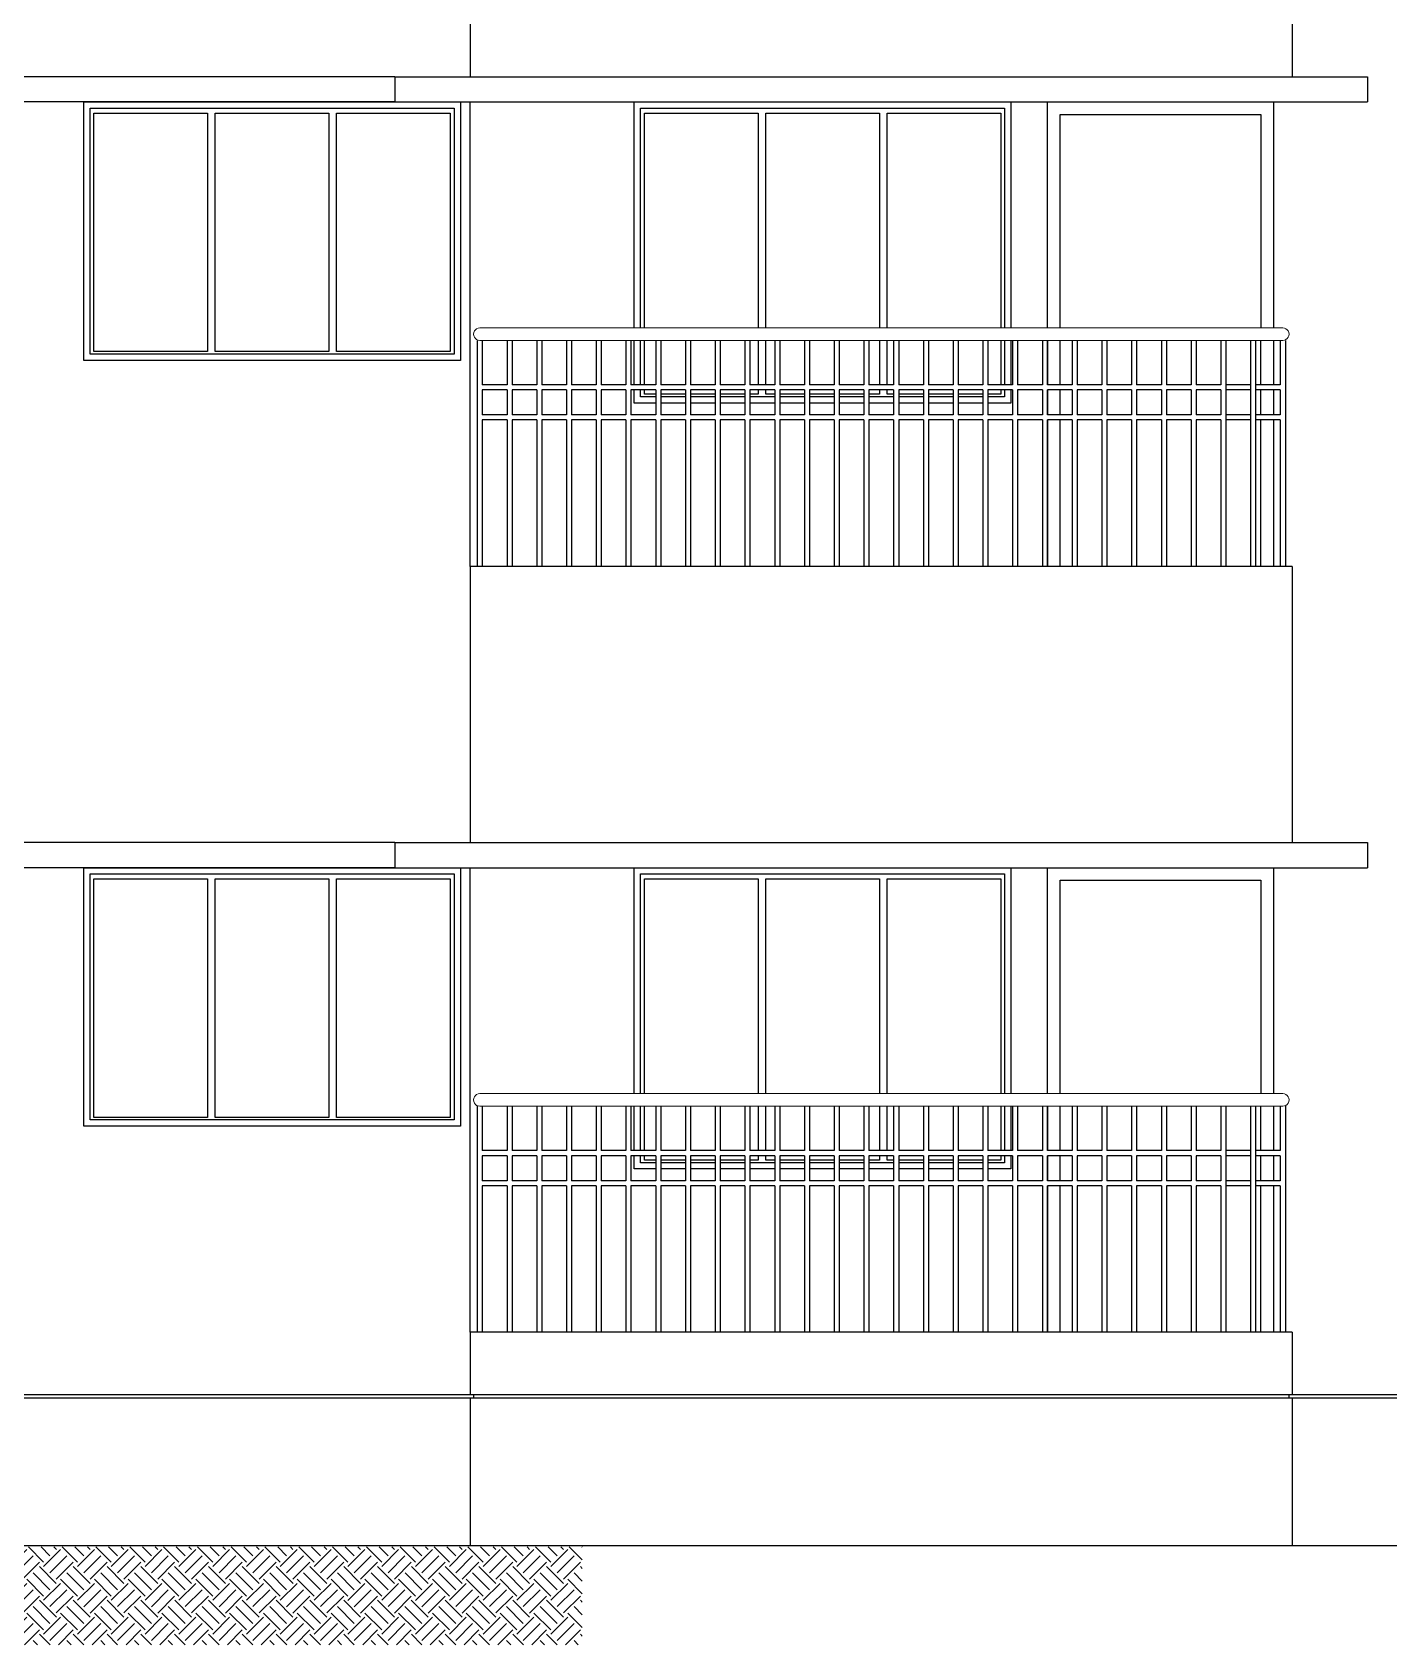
# Model space of a CAD drawing. Header units: metres. Extents: x -1441 to -394, y -133 to 518.
# Drawn here: x -1169.11 to -1163.71, y 139.72 to 146.15 of the extents above; entities that cross this region are included whole.
import ezdxf

# ---------------------------------------------------------------- set-up
doc = ezdxf.new("R2010")
doc.units = ezdxf.units.M
doc.header["$LTSCALE"] = 25.4
doc.layers.get('0').update_dxf_attribs({"linetype": 'CONTINUOUS'})
doc.layers.add('Railing', color=7, linetype='CONTINUOUS')

msp = doc.modelspace()

# ---------------------------------------------------------------- hatches: boundary and pattern name
at = {"linetype": 'Continuous', "lineweight": 9}
h = msp.add_hatch(dxfattribs=at)
h.set_pattern_fill('EARTH', color=8, scale=0.015, angle=45, style=0)
h.set_pattern_definition([(45, (-2018.98021, -82.1387), (9e-18, 0.134701482), [0.095248331, -0.095248331]), (45, (-2019.00547, -82.11344), (9e-18, 0.134701482), [0.095248331, -0.095248331]), (45, (-2019.03072, -82.08818), (9e-18, 0.134701482), [0.095248331, -0.095248331]), (135, (-2019.03072, -82.07135), (-0.134701482, 9e-18), [0.095248331, -0.095248331]), (135, (-2019.00547, -82.04609), (-0.134701482, 9e-18), [0.095248331, -0.095248331]), (135, (-2018.98021, -82.02083), (-0.134701482, 9e-18), [0.095248331, -0.095248331])])
h.paths.add_polyline_path([(-1166.9183, 140.1125), (-1171.1119, 140.1125), (-1171.1119, 139.723), (-1166.9183, 139.723)])

# ---------------------------------------------------------------- linework, layer by layer
at = {"color": 7, "linetype": 'Continuous'}
for p, q in [((-1167.3647, 147.068), (-1167.3647, 145.968)), ((-1164.0897, 147.068), (-1164.0897, 145.968)), ((-1167.6647, 145.968), (-1174.4297, 145.968)), ((-1167.6647, 145.968), (-1163.7897, 145.968)), ((-1167.6647, 145.968), (-1167.6647, 145.868)), ((-1167.6647, 145.968), (-1163.7897, 145.968)), ((-1167.6647, 145.968), (-1167.6647, 145.868)), ((-1163.7897, 145.968), (-1163.7897, 145.868)), ((-1163.7897, 145.968), (-1163.7897, 145.868)), ((-1167.6647, 145.868), (-1174.4297, 145.868)), ((-1167.6647, 145.868), (-1163.7897, 145.868)), ((-1167.6647, 145.868), (-1163.7897, 145.868)), ((-1167.3647, 144.018), (-1167.3647, 145.868)), ((-1164.1647, 144.918), (-1164.1647, 144.7409)), ((-1164.1647, 144.7209), (-1164.1647, 144.6212)), ((-1164.1647, 144.6012), (-1164.1647, 144.018)), ((-1164.0897, 144.018), (-1167.3647, 144.018)), ((-1167.3647, 144.018), (-1167.3647, 142.918)), ((-1164.0897, 144.018), (-1164.0897, 142.918)), ((-1167.6647, 142.918), (-1174.4297, 142.918)), ((-1167.6647, 142.918), (-1163.7897, 142.918)), ((-1167.6647, 142.918), (-1167.6647, 142.818)), ((-1167.6647, 142.918), (-1163.7897, 142.918)), ((-1167.6647, 142.918), (-1167.6647, 142.818)), ((-1163.7897, 142.918), (-1163.7897, 142.818)), ((-1163.7897, 142.918), (-1163.7897, 142.818)), ((-1167.6647, 142.818), (-1174.4297, 142.818)), ((-1167.6647, 142.818), (-1163.7897, 142.818)), ((-1167.6647, 142.818), (-1163.7897, 142.818)), ((-1167.3647, 140.968), (-1167.3647, 142.818)), ((-1164.1647, 141.868), (-1164.1647, 141.6909)), ((-1164.1647, 141.6709), (-1164.1647, 141.5712)), ((-1164.1647, 141.5512), (-1164.1647, 140.968)), ((-1164.0897, 140.968), (-1167.3647, 140.968)), ((-1167.3647, 140.968), (-1167.3647, 140.718)), ((-1164.0897, 140.968), (-1164.0897, 140.718)), ((-1157.7747, 140.718), (-1180.4447, 140.718)), ((-1167.3514, 140.718), (-1167.3514, 140.7047)), ((-1164.103, 140.718), (-1164.103, 140.7047)), ((-1157.7747, 140.7047), (-1180.4447, 140.7047)), ((-1167.3647, 140.7047), (-1167.3647, 140.118)), ((-1164.0897, 140.7047), (-1164.0897, 140.118))]:
    msp.add_line(p, q, dxfattribs=at)
at = {"color": 7}
msp.add_line((-1182.9512, 140.118), (-1152.9962, 140.118), dxfattribs=at)
at = {"color": 38, "linetype": 'Continuous'}
for points in [[(-1167.4041, 144.838), (-1168.9041, 144.838), (-1168.9041, 145.868), (-1167.4041, 145.868)], [(-1167.4291, 144.863), (-1168.8791, 144.863), (-1168.8791, 145.843), (-1167.4291, 145.843)], [(-1167.4041, 141.788), (-1168.9041, 141.788), (-1168.9041, 142.818), (-1167.4041, 142.818)], [(-1167.4291, 141.813), (-1168.8791, 141.813), (-1168.8791, 142.793), (-1167.4291, 142.793)]]:
    msp.add_lwpolyline(points, close=True, dxfattribs=at)
for points in [[(-1166.7109, 144.968), (-1166.7109, 145.868), (-1165.2109, 145.868), (-1165.2109, 144.968)], [(-1166.6859, 144.968), (-1166.6859, 145.843), (-1165.2359, 145.843), (-1165.2359, 144.968)], [(-1166.7109, 144.7409), (-1166.7109, 144.918)], [(-1166.6859, 144.7409), (-1166.6859, 144.918)], [(-1165.2359, 144.918), (-1165.2359, 144.7409)], [(-1165.2109, 144.918), (-1165.2109, 144.7409)], [(-1166.6257, 144.668), (-1166.7109, 144.668), (-1166.7109, 144.7209)], [(-1166.6257, 144.693), (-1166.6859, 144.693), (-1166.6859, 144.7209)], [(-1165.2109, 144.7209), (-1165.2109, 144.668), (-1165.3022, 144.668)], [(-1165.2359, 144.7209), (-1165.2359, 144.693), (-1165.3022, 144.693)], [(-1166.5072, 144.693), (-1166.6057, 144.693)], [(-1166.5072, 144.668), (-1166.6057, 144.668)], [(-1166.3887, 144.693), (-1166.4872, 144.693)], [(-1166.3887, 144.668), (-1166.4872, 144.668)], [(-1166.2702, 144.693), (-1166.3687, 144.693)], [(-1166.2702, 144.668), (-1166.3687, 144.668)], [(-1166.1517, 144.693), (-1166.2502, 144.693)], [(-1166.1517, 144.668), (-1166.2502, 144.668)], [(-1166.0332, 144.693), (-1166.1317, 144.693)], [(-1166.0332, 144.668), (-1166.1317, 144.668)], [(-1165.9147, 144.693), (-1166.0132, 144.693)], [(-1165.9147, 144.668), (-1166.0132, 144.668)], [(-1165.7962, 144.693), (-1165.8947, 144.693)], [(-1165.7962, 144.668), (-1165.8947, 144.668)], [(-1165.6777, 144.693), (-1165.7762, 144.693)], [(-1165.6777, 144.668), (-1165.7762, 144.668)], [(-1165.5592, 144.693), (-1165.6577, 144.693)], [(-1165.5592, 144.668), (-1165.6577, 144.668)], [(-1165.4407, 144.693), (-1165.5392, 144.693)], [(-1165.4407, 144.668), (-1165.5392, 144.668)], [(-1165.3222, 144.693), (-1165.4207, 144.693)], [(-1165.3222, 144.668), (-1165.4207, 144.668)], [(-1166.7109, 141.918), (-1166.7109, 142.818), (-1165.2109, 142.818), (-1165.2109, 141.918)], [(-1166.6859, 141.918), (-1166.6859, 142.793), (-1165.2359, 142.793), (-1165.2359, 141.918)], [(-1166.7109, 141.6909), (-1166.7109, 141.868)], [(-1166.6859, 141.6909), (-1166.6859, 141.868)], [(-1165.2359, 141.868), (-1165.2359, 141.6909)], [(-1165.2109, 141.868), (-1165.2109, 141.6909)], [(-1166.6257, 141.618), (-1166.7109, 141.618), (-1166.7109, 141.6709)], [(-1166.6257, 141.643), (-1166.6859, 141.643), (-1166.6859, 141.6709)], [(-1166.5072, 141.643), (-1166.6057, 141.643)], [(-1166.5072, 141.618), (-1166.6057, 141.618)], [(-1166.3887, 141.643), (-1166.4872, 141.643)], [(-1166.3887, 141.618), (-1166.4872, 141.618)], [(-1166.2702, 141.643), (-1166.3687, 141.643)], [(-1166.2702, 141.618), (-1166.3687, 141.618)], [(-1166.1517, 141.643), (-1166.2502, 141.643)], [(-1166.1517, 141.618), (-1166.2502, 141.618)], [(-1166.0332, 141.643), (-1166.1317, 141.643)], [(-1166.0332, 141.618), (-1166.1317, 141.618)], [(-1165.9147, 141.643), (-1166.0132, 141.643)], [(-1165.9147, 141.618), (-1166.0132, 141.618)], [(-1165.7962, 141.643), (-1165.8947, 141.643)], [(-1165.7962, 141.618), (-1165.8947, 141.618)], [(-1165.6777, 141.643), (-1165.7762, 141.643)], [(-1165.6777, 141.618), (-1165.7762, 141.618)], [(-1165.5592, 141.643), (-1165.6577, 141.643)], [(-1165.5592, 141.618), (-1165.6577, 141.618)], [(-1165.4407, 141.643), (-1165.5392, 141.643)], [(-1165.4407, 141.618), (-1165.5392, 141.618)], [(-1165.3222, 141.643), (-1165.4207, 141.643)], [(-1165.3222, 141.618), (-1165.4207, 141.618)], [(-1165.2109, 141.6709), (-1165.2109, 141.618), (-1165.3022, 141.618)], [(-1165.2359, 141.6709), (-1165.2359, 141.643), (-1165.3022, 141.643)]]:
    msp.add_lwpolyline(points, dxfattribs=at)
at = {"color": 8, "linetype": 'Continuous'}
for points in [[(-1165.0647, 144.968), (-1165.0647, 145.868), (-1164.1647, 145.868), (-1164.1647, 144.968)], [(-1165.0147, 144.968), (-1165.0147, 145.818), (-1164.2147, 145.818), (-1164.2147, 144.968)], [(-1165.0647, 144.7409), (-1165.0647, 144.918)], [(-1165.0147, 144.7409), (-1165.0147, 144.918)], [(-1164.2147, 144.7409), (-1164.2147, 144.918)], [(-1165.0647, 144.6212), (-1165.0647, 144.7209)], [(-1165.0147, 144.6212), (-1165.0147, 144.7209)], [(-1164.2147, 144.6212), (-1164.2147, 144.7209)], [(-1165.0647, 144.018), (-1165.0647, 144.6012)], [(-1165.0147, 144.018), (-1165.0147, 144.6012)], [(-1164.2147, 144.018), (-1164.2147, 144.6012)], [(-1165.0647, 141.918), (-1165.0647, 142.818), (-1164.1647, 142.818), (-1164.1647, 141.918)], [(-1165.0147, 141.918), (-1165.0147, 142.768), (-1164.2147, 142.768), (-1164.2147, 141.918)], [(-1165.0647, 141.6909), (-1165.0647, 141.868)], [(-1165.0147, 141.6909), (-1165.0147, 141.868)], [(-1164.2147, 141.6909), (-1164.2147, 141.868)], [(-1165.0647, 141.5712), (-1165.0647, 141.6709)], [(-1165.0147, 141.5712), (-1165.0147, 141.6709)], [(-1164.2147, 141.5712), (-1164.2147, 141.6709)], [(-1165.0647, 140.968), (-1165.0647, 141.5512)], [(-1165.0147, 140.968), (-1165.0147, 141.5512)], [(-1164.2147, 140.968), (-1164.2147, 141.5512)]]:
    msp.add_lwpolyline(points, dxfattribs=at)
at = {"color": 144, "linetype": 'Continuous'}
for points in [[(-1168.411, 144.8735), (-1168.864, 144.8735), (-1168.864, 145.8236), (-1168.411, 145.8236)], [(-1168.3808, 144.8735), (-1168.3808, 145.8236), (-1167.9277, 145.8236), (-1167.9277, 144.8735)], [(-1167.897, 144.8735), (-1167.897, 145.8236), (-1167.444, 145.8236), (-1167.444, 144.8735)], [(-1168.411, 141.8235), (-1168.864, 141.8235), (-1168.864, 142.7736), (-1168.411, 142.7736)], [(-1168.3808, 141.8235), (-1168.3808, 142.7736), (-1167.9277, 142.7736), (-1167.9277, 141.8235)], [(-1167.897, 141.8235), (-1167.897, 142.7736), (-1167.444, 142.7736), (-1167.444, 141.8235)]]:
    msp.add_lwpolyline(points, close=True, dxfattribs=at)
for points in [[(-1166.6708, 144.968), (-1166.6708, 145.8236), (-1166.2177, 145.8236), (-1166.2177, 144.968)], [(-1166.1875, 144.968), (-1166.1875, 145.8236), (-1165.7345, 145.8236), (-1165.7345, 144.968)], [(-1165.7038, 144.968), (-1165.7038, 145.8236), (-1165.2508, 145.8236), (-1165.2508, 144.968)], [(-1166.6708, 144.7409), (-1166.6708, 144.918)], [(-1166.2177, 144.918), (-1166.2177, 144.7409)], [(-1166.1875, 144.7409), (-1166.1875, 144.918)], [(-1165.7345, 144.918), (-1165.7345, 144.7409)], [(-1165.7038, 144.7409), (-1165.7038, 144.918)], [(-1165.2508, 144.918), (-1165.2508, 144.7409)], [(-1166.6257, 144.7035), (-1166.6708, 144.7035), (-1166.6708, 144.7209)], [(-1166.5072, 144.7035), (-1166.6057, 144.7035)], [(-1166.3887, 144.7035), (-1166.4872, 144.7035)], [(-1166.2702, 144.7035), (-1166.3687, 144.7035)], [(-1166.2177, 144.7209), (-1166.2177, 144.7035), (-1166.2502, 144.7035)], [(-1166.1517, 144.7035), (-1166.1875, 144.7035), (-1166.1875, 144.7209)], [(-1166.0332, 144.7035), (-1166.1317, 144.7035)], [(-1165.9147, 144.7035), (-1166.0132, 144.7035)], [(-1165.7962, 144.7035), (-1165.8947, 144.7035)], [(-1165.7345, 144.7209), (-1165.7345, 144.7035), (-1165.7762, 144.7035)], [(-1165.6777, 144.7035), (-1165.7038, 144.7035), (-1165.7038, 144.7209)], [(-1165.5592, 144.7035), (-1165.6577, 144.7035)], [(-1165.4407, 144.7035), (-1165.5392, 144.7035)], [(-1165.3222, 144.7035), (-1165.4207, 144.7035)], [(-1165.2508, 144.7209), (-1165.2508, 144.7035), (-1165.3022, 144.7035)], [(-1166.6708, 141.918), (-1166.6708, 142.7736), (-1166.2177, 142.7736), (-1166.2177, 141.918)], [(-1166.1875, 141.918), (-1166.1875, 142.7736), (-1165.7345, 142.7736), (-1165.7345, 141.918)], [(-1165.7038, 141.918), (-1165.7038, 142.7736), (-1165.2508, 142.7736), (-1165.2508, 141.918)], [(-1166.6708, 141.6909), (-1166.6708, 141.868)], [(-1166.2177, 141.868), (-1166.2177, 141.6909)], [(-1166.1875, 141.6909), (-1166.1875, 141.868)], [(-1165.7345, 141.868), (-1165.7345, 141.6909)], [(-1165.7038, 141.6909), (-1165.7038, 141.868)], [(-1165.2508, 141.868), (-1165.2508, 141.6909)], [(-1166.6257, 141.6535), (-1166.6708, 141.6535), (-1166.6708, 141.6709)], [(-1166.5072, 141.6535), (-1166.6057, 141.6535)], [(-1166.3887, 141.6535), (-1166.4872, 141.6535)], [(-1166.2702, 141.6535), (-1166.3687, 141.6535)], [(-1166.2177, 141.6709), (-1166.2177, 141.6535), (-1166.2502, 141.6535)], [(-1166.1517, 141.6535), (-1166.1875, 141.6535), (-1166.1875, 141.6709)], [(-1166.0332, 141.6535), (-1166.1317, 141.6535)], [(-1165.9147, 141.6535), (-1166.0132, 141.6535)], [(-1165.7962, 141.6535), (-1165.8947, 141.6535)], [(-1165.7345, 141.6709), (-1165.7345, 141.6535), (-1165.7762, 141.6535)], [(-1165.6777, 141.6535), (-1165.7038, 141.6535), (-1165.7038, 141.6709)], [(-1165.5592, 141.6535), (-1165.6577, 141.6535)], [(-1165.4407, 141.6535), (-1165.5392, 141.6535)], [(-1165.3222, 141.6535), (-1165.4207, 141.6535)], [(-1165.2508, 141.6709), (-1165.2508, 141.6535), (-1165.3022, 141.6535)]]:
    msp.add_lwpolyline(points, dxfattribs=at)
at = {"layer": 'Railing', "color": 8, "lineweight": 13}
for p, q in [((-1167.3266, 144.968), (-1164.1272, 144.968)), ((-1167.3266, 144.918), (-1164.1272, 144.918)), ((-1167.3266, 141.918), (-1164.1272, 141.918)), ((-1167.3266, 141.868), (-1164.1272, 141.868))]:
    msp.add_line(p, q, dxfattribs=at)
at = {"layer": 'Railing', "color": 8, "linetype": 'Continuous'}
for p, q in [((-1167.3366, 144.918), (-1167.3366, 144.018)), ((-1167.3166, 144.918), (-1167.3166, 144.7409)), ((-1167.2181, 144.918), (-1167.2181, 144.7409)), ((-1167.1981, 144.918), (-1167.1981, 144.7409)), ((-1167.0996, 144.918), (-1167.0996, 144.7409)), ((-1167.0796, 144.918), (-1167.0796, 144.7409)), ((-1166.9812, 144.918), (-1166.9812, 144.7409)), ((-1166.9612, 144.918), (-1166.9612, 144.7409)), ((-1166.8627, 144.918), (-1166.8627, 144.7409)), ((-1166.8427, 144.918), (-1166.8427, 144.7409)), ((-1166.7442, 144.918), (-1166.7442, 144.7409)), ((-1166.7242, 144.918), (-1166.7242, 144.7409)), ((-1166.6257, 144.918), (-1166.6257, 144.7409)), ((-1166.6057, 144.918), (-1166.6057, 144.7409)), ((-1166.5072, 144.918), (-1166.5072, 144.7409)), ((-1166.4872, 144.918), (-1166.4872, 144.7409)), ((-1166.3887, 144.918), (-1166.3887, 144.7409)), ((-1166.3687, 144.918), (-1166.3687, 144.7409)), ((-1166.2702, 144.918), (-1166.2702, 144.7409)), ((-1166.2502, 144.918), (-1166.2502, 144.7409)), ((-1166.1517, 144.918), (-1166.1517, 144.7409)), ((-1166.1317, 144.918), (-1166.1317, 144.7409)), ((-1166.0332, 144.918), (-1166.0332, 144.7409)), ((-1166.0132, 144.918), (-1166.0132, 144.7409)), ((-1165.9147, 144.918), (-1165.9147, 144.7409)), ((-1165.8947, 144.918), (-1165.8947, 144.7409)), ((-1165.7962, 144.918), (-1165.7962, 144.7409)), ((-1165.7762, 144.918), (-1165.7762, 144.7409)), ((-1165.6777, 144.918), (-1165.6777, 144.7409)), ((-1165.6577, 144.918), (-1165.6577, 144.7409)), ((-1165.5592, 144.918), (-1165.5592, 144.7409)), ((-1165.5392, 144.918), (-1165.5392, 144.7409)), ((-1165.4407, 144.918), (-1165.4407, 144.7409)), ((-1165.4207, 144.918), (-1165.4207, 144.7409)), ((-1165.3222, 144.918), (-1165.3222, 144.7409)), ((-1165.3022, 144.918), (-1165.3022, 144.7409)), ((-1165.2037, 144.918), (-1165.2037, 144.7409)), ((-1165.1837, 144.918), (-1165.1837, 144.7409)), ((-1165.0852, 144.918), (-1165.0852, 144.7409)), ((-1165.0652, 144.918), (-1165.0652, 144.7409)), ((-1164.9667, 144.918), (-1164.9667, 144.7409)), ((-1164.9467, 144.918), (-1164.9467, 144.7409)), ((-1164.8482, 144.918), (-1164.8482, 144.7409)), ((-1164.8282, 144.918), (-1164.8282, 144.7409)), ((-1164.7297, 144.918), (-1164.7297, 144.7409)), ((-1164.7097, 144.918), (-1164.7097, 144.7409)), ((-1164.6112, 144.918), (-1164.6112, 144.7409)), ((-1164.5912, 144.918), (-1164.5912, 144.7409)), ((-1164.4927, 144.918), (-1164.4927, 144.7409)), ((-1164.4727, 144.918), (-1164.4727, 144.7409)), ((-1164.3742, 144.918), (-1164.3742, 144.7409)), ((-1164.3542, 144.918), (-1164.3542, 144.018)), ((-1164.3542, 144.918), (-1164.3542, 144.7409)), ((-1164.2557, 144.918), (-1164.2557, 144.018)), ((-1164.2557, 144.918), (-1164.2557, 144.7409)), ((-1164.2357, 144.918), (-1164.2357, 144.018)), ((-1164.2357, 144.918), (-1164.2357, 144.7409)), ((-1164.1372, 144.918), (-1164.1372, 144.7409)), ((-1164.1172, 144.918), (-1164.1172, 144.018)), ((-1167.2181, 144.7409), (-1167.3166, 144.7409)), ((-1167.3166, 144.7209), (-1167.3166, 144.6212)), ((-1167.2181, 144.7209), (-1167.3166, 144.7209)), ((-1167.2181, 144.7209), (-1167.2181, 144.6212)), ((-1167.0996, 144.7409), (-1167.1981, 144.7409)), ((-1167.1981, 144.7209), (-1167.1981, 144.6212)), ((-1167.0996, 144.7209), (-1167.1981, 144.7209)), ((-1167.0996, 144.7209), (-1167.0996, 144.6212)), ((-1166.9812, 144.7409), (-1167.0796, 144.7409)), ((-1167.0796, 144.7209), (-1167.0796, 144.6212)), ((-1166.9812, 144.7209), (-1167.0796, 144.7209)), ((-1166.9812, 144.7209), (-1166.9812, 144.6212)), ((-1166.8627, 144.7409), (-1166.9612, 144.7409)), ((-1166.9612, 144.7209), (-1166.9612, 144.6212)), ((-1166.8627, 144.7209), (-1166.9612, 144.7209)), ((-1166.8627, 144.7209), (-1166.8627, 144.6212)), ((-1166.7442, 144.7409), (-1166.8427, 144.7409)), ((-1166.8427, 144.7209), (-1166.8427, 144.6212)), ((-1166.7442, 144.7209), (-1166.8427, 144.7209)), ((-1166.7442, 144.7209), (-1166.7442, 144.6212)), ((-1166.6257, 144.7409), (-1166.7242, 144.7409)), ((-1166.7242, 144.7209), (-1166.7242, 144.6212)), ((-1166.6257, 144.7209), (-1166.7242, 144.7209)), ((-1166.6257, 144.7209), (-1166.6257, 144.6212)), ((-1166.5072, 144.7409), (-1166.6057, 144.7409)), ((-1166.6057, 144.7209), (-1166.6057, 144.6212)), ((-1166.5072, 144.7209), (-1166.6057, 144.7209)), ((-1166.5072, 144.7209), (-1166.5072, 144.6212)), ((-1166.3887, 144.7409), (-1166.4872, 144.7409)), ((-1166.4872, 144.7209), (-1166.4872, 144.6212)), ((-1166.3887, 144.7209), (-1166.4872, 144.7209)), ((-1166.3887, 144.7209), (-1166.3887, 144.6212)), ((-1166.2702, 144.7409), (-1166.3687, 144.7409)), ((-1166.3687, 144.7209), (-1166.3687, 144.6212)), ((-1166.2702, 144.7209), (-1166.3687, 144.7209)), ((-1166.2702, 144.7209), (-1166.2702, 144.6212)), ((-1166.1517, 144.7409), (-1166.2502, 144.7409)), ((-1166.2502, 144.7209), (-1166.2502, 144.6212)), ((-1166.1517, 144.7209), (-1166.2502, 144.7209)), ((-1166.1517, 144.7209), (-1166.1517, 144.6212)), ((-1166.0332, 144.7409), (-1166.1317, 144.7409)), ((-1166.1317, 144.7209), (-1166.1317, 144.6212)), ((-1166.0332, 144.7209), (-1166.1317, 144.7209)), ((-1166.0332, 144.7209), (-1166.0332, 144.6212)), ((-1165.9147, 144.7409), (-1166.0132, 144.7409)), ((-1166.0132, 144.7209), (-1166.0132, 144.6212)), ((-1165.9147, 144.7209), (-1166.0132, 144.7209)), ((-1165.9147, 144.7209), (-1165.9147, 144.6212)), ((-1165.7962, 144.7409), (-1165.8947, 144.7409)), ((-1165.8947, 144.7209), (-1165.8947, 144.6212)), ((-1165.7962, 144.7209), (-1165.8947, 144.7209)), ((-1165.7962, 144.7209), (-1165.7962, 144.6212)), ((-1165.6777, 144.7409), (-1165.7762, 144.7409)), ((-1165.7762, 144.7209), (-1165.7762, 144.6212)), ((-1165.6777, 144.7209), (-1165.7762, 144.7209)), ((-1165.6777, 144.7209), (-1165.6777, 144.6212)), ((-1165.5592, 144.7409), (-1165.6577, 144.7409)), ((-1165.6577, 144.7209), (-1165.6577, 144.6212)), ((-1165.5592, 144.7209), (-1165.6577, 144.7209)), ((-1165.5592, 144.7209), (-1165.5592, 144.6212)), ((-1165.4407, 144.7409), (-1165.5392, 144.7409)), ((-1165.5392, 144.7209), (-1165.5392, 144.6212)), ((-1165.4407, 144.7209), (-1165.5392, 144.7209)), ((-1165.4407, 144.7209), (-1165.4407, 144.6212)), ((-1165.3222, 144.7409), (-1165.4207, 144.7409)), ((-1165.4207, 144.7209), (-1165.4207, 144.6212)), ((-1165.3222, 144.7209), (-1165.4207, 144.7209)), ((-1165.3222, 144.7209), (-1165.3222, 144.6212)), ((-1165.2037, 144.7409), (-1165.3022, 144.7409)), ((-1165.3022, 144.7209), (-1165.3022, 144.6212)), ((-1165.2037, 144.7209), (-1165.3022, 144.7209)), ((-1165.2037, 144.7209), (-1165.2037, 144.6212)), ((-1165.0852, 144.7409), (-1165.1837, 144.7409)), ((-1165.1837, 144.7209), (-1165.1837, 144.6212)), ((-1165.0852, 144.7209), (-1165.1837, 144.7209)), ((-1165.0852, 144.7209), (-1165.0852, 144.6212)), ((-1164.9667, 144.7409), (-1165.0652, 144.7409)), ((-1165.0652, 144.7209), (-1165.0652, 144.6212)), ((-1164.9667, 144.7209), (-1165.0652, 144.7209)), ((-1164.9667, 144.7209), (-1164.9667, 144.6212)), ((-1164.8482, 144.7409), (-1164.9467, 144.7409)), ((-1164.9467, 144.7209), (-1164.9467, 144.6212)), ((-1164.8482, 144.7209), (-1164.9467, 144.7209)), ((-1164.8482, 144.7209), (-1164.8482, 144.6212)), ((-1164.7297, 144.7409), (-1164.8282, 144.7409)), ((-1164.8282, 144.7209), (-1164.8282, 144.6212)), ((-1164.7297, 144.7209), (-1164.8282, 144.7209)), ((-1164.7297, 144.7209), (-1164.7297, 144.6212)), ((-1164.6112, 144.7409), (-1164.7097, 144.7409)), ((-1164.7097, 144.7209), (-1164.7097, 144.6212)), ((-1164.6112, 144.7209), (-1164.7097, 144.7209)), ((-1164.6112, 144.7209), (-1164.6112, 144.6212)), ((-1164.4927, 144.7409), (-1164.5912, 144.7409)), ((-1164.5912, 144.7209), (-1164.5912, 144.6212)), ((-1164.4927, 144.7209), (-1164.5912, 144.7209)), ((-1164.4927, 144.7209), (-1164.4927, 144.6212)), ((-1164.3742, 144.7409), (-1164.4727, 144.7409)), ((-1164.4727, 144.7209), (-1164.4727, 144.6212)), ((-1164.3742, 144.7209), (-1164.4727, 144.7209)), ((-1164.3742, 144.7209), (-1164.3742, 144.6212)), ((-1164.2557, 144.7409), (-1164.3542, 144.7409)), ((-1164.3542, 144.7209), (-1164.3542, 144.6212)), ((-1164.2557, 144.7209), (-1164.3542, 144.7209)), ((-1164.2557, 144.7209), (-1164.2557, 144.6212)), ((-1164.1372, 144.7409), (-1164.2357, 144.7409)), ((-1164.2357, 144.7209), (-1164.2357, 144.6212)), ((-1164.1372, 144.7209), (-1164.2357, 144.7209)), ((-1164.1372, 144.7209), (-1164.1372, 144.6212)), ((-1167.2181, 144.6212), (-1167.3166, 144.6212)), ((-1167.3166, 144.6012), (-1167.3166, 144.018)), ((-1167.2181, 144.6012), (-1167.3166, 144.6012)), ((-1167.2181, 144.6012), (-1167.2181, 144.018)), ((-1167.0996, 144.6212), (-1167.1981, 144.6212)), ((-1167.1981, 144.6012), (-1167.1981, 144.018)), ((-1167.0996, 144.6012), (-1167.1981, 144.6012)), ((-1167.0996, 144.6012), (-1167.0996, 144.018)), ((-1166.9812, 144.6212), (-1167.0796, 144.6212)), ((-1167.0796, 144.6012), (-1167.0796, 144.018)), ((-1166.9812, 144.6012), (-1167.0796, 144.6012)), ((-1166.9812, 144.6012), (-1166.9812, 144.018)), ((-1166.8627, 144.6212), (-1166.9612, 144.6212)), ((-1166.9612, 144.6012), (-1166.9612, 144.018)), ((-1166.8627, 144.6012), (-1166.9612, 144.6012)), ((-1166.8627, 144.6012), (-1166.8627, 144.018)), ((-1166.7442, 144.6212), (-1166.8427, 144.6212)), ((-1166.8427, 144.6012), (-1166.8427, 144.018)), ((-1166.7442, 144.6012), (-1166.8427, 144.6012)), ((-1166.7442, 144.6012), (-1166.7442, 144.018)), ((-1166.6257, 144.6212), (-1166.7242, 144.6212)), ((-1166.7242, 144.6012), (-1166.7242, 144.018)), ((-1166.6257, 144.6012), (-1166.7242, 144.6012)), ((-1166.6257, 144.6012), (-1166.6257, 144.018)), ((-1166.5072, 144.6212), (-1166.6057, 144.6212)), ((-1166.6057, 144.6012), (-1166.6057, 144.018)), ((-1166.5072, 144.6012), (-1166.6057, 144.6012)), ((-1166.5072, 144.6012), (-1166.5072, 144.018)), ((-1166.3887, 144.6212), (-1166.4872, 144.6212)), ((-1166.4872, 144.6012), (-1166.4872, 144.018)), ((-1166.3887, 144.6012), (-1166.4872, 144.6012)), ((-1166.3887, 144.6012), (-1166.3887, 144.018)), ((-1166.2702, 144.6212), (-1166.3687, 144.6212)), ((-1166.3687, 144.6012), (-1166.3687, 144.018)), ((-1166.2702, 144.6012), (-1166.3687, 144.6012)), ((-1166.2702, 144.6012), (-1166.2702, 144.018)), ((-1166.1517, 144.6212), (-1166.2502, 144.6212)), ((-1166.2502, 144.6012), (-1166.2502, 144.018)), ((-1166.1517, 144.6012), (-1166.2502, 144.6012)), ((-1166.1517, 144.6012), (-1166.1517, 144.018)), ((-1166.0332, 144.6212), (-1166.1317, 144.6212)), ((-1166.1317, 144.6012), (-1166.1317, 144.018)), ((-1166.0332, 144.6012), (-1166.1317, 144.6012)), ((-1166.0332, 144.6012), (-1166.0332, 144.018)), ((-1165.9147, 144.6212), (-1166.0132, 144.6212)), ((-1166.0132, 144.6012), (-1166.0132, 144.018)), ((-1165.9147, 144.6012), (-1166.0132, 144.6012)), ((-1165.9147, 144.6012), (-1165.9147, 144.018)), ((-1165.7962, 144.6212), (-1165.8947, 144.6212)), ((-1165.8947, 144.6012), (-1165.8947, 144.018)), ((-1165.7962, 144.6012), (-1165.8947, 144.6012)), ((-1165.7962, 144.6012), (-1165.7962, 144.018)), ((-1165.6777, 144.6212), (-1165.7762, 144.6212)), ((-1165.7762, 144.6012), (-1165.7762, 144.018)), ((-1165.6777, 144.6012), (-1165.7762, 144.6012)), ((-1165.6777, 144.6012), (-1165.6777, 144.018)), ((-1165.5592, 144.6212), (-1165.6577, 144.6212)), ((-1165.6577, 144.6012), (-1165.6577, 144.018)), ((-1165.5592, 144.6012), (-1165.6577, 144.6012)), ((-1165.5592, 144.6012), (-1165.5592, 144.018)), ((-1165.4407, 144.6212), (-1165.5392, 144.6212)), ((-1165.5392, 144.6012), (-1165.5392, 144.018)), ((-1165.4407, 144.6012), (-1165.5392, 144.6012)), ((-1165.4407, 144.6012), (-1165.4407, 144.018)), ((-1165.3222, 144.6212), (-1165.4207, 144.6212)), ((-1165.4207, 144.6012), (-1165.4207, 144.018)), ((-1165.3222, 144.6012), (-1165.4207, 144.6012)), ((-1165.3222, 144.6012), (-1165.3222, 144.018)), ((-1165.2037, 144.6212), (-1165.3022, 144.6212)), ((-1165.3022, 144.6012), (-1165.3022, 144.018)), ((-1165.2037, 144.6012), (-1165.3022, 144.6012)), ((-1165.2037, 144.6012), (-1165.2037, 144.018)), ((-1165.0852, 144.6212), (-1165.1837, 144.6212)), ((-1165.1837, 144.6012), (-1165.1837, 144.018)), ((-1165.0852, 144.6012), (-1165.1837, 144.6012)), ((-1165.0852, 144.6012), (-1165.0852, 144.018)), ((-1164.9667, 144.6212), (-1165.0652, 144.6212)), ((-1165.0652, 144.6012), (-1165.0652, 144.018)), ((-1164.9667, 144.6012), (-1165.0652, 144.6012)), ((-1164.9667, 144.6012), (-1164.9667, 144.018)), ((-1164.8482, 144.6212), (-1164.9467, 144.6212)), ((-1164.9467, 144.6012), (-1164.9467, 144.018)), ((-1164.8482, 144.6012), (-1164.9467, 144.6012)), ((-1164.8482, 144.6012), (-1164.8482, 144.018)), ((-1164.7297, 144.6212), (-1164.8282, 144.6212)), ((-1164.8282, 144.6012), (-1164.8282, 144.018)), ((-1164.7297, 144.6012), (-1164.8282, 144.6012)), ((-1164.7297, 144.6012), (-1164.7297, 144.018)), ((-1164.6112, 144.6212), (-1164.7097, 144.6212)), ((-1164.7097, 144.6012), (-1164.7097, 144.018)), ((-1164.6112, 144.6012), (-1164.7097, 144.6012)), ((-1164.6112, 144.6012), (-1164.6112, 144.018)), ((-1164.4927, 144.6212), (-1164.5912, 144.6212)), ((-1164.5912, 144.6012), (-1164.5912, 144.018)), ((-1164.4927, 144.6012), (-1164.5912, 144.6012)), ((-1164.4927, 144.6012), (-1164.4927, 144.018)), ((-1164.3742, 144.6212), (-1164.4727, 144.6212)), ((-1164.4727, 144.6012), (-1164.4727, 144.018)), ((-1164.3742, 144.6012), (-1164.4727, 144.6012)), ((-1164.3742, 144.6012), (-1164.3742, 144.018)), ((-1164.2557, 144.6212), (-1164.3542, 144.6212)), ((-1164.3542, 144.6012), (-1164.3542, 144.018)), ((-1164.2557, 144.6012), (-1164.3542, 144.6012)), ((-1164.2557, 144.6012), (-1164.2557, 144.018)), ((-1164.1372, 144.6212), (-1164.2357, 144.6212)), ((-1164.2357, 144.6012), (-1164.2357, 144.018)), ((-1164.1372, 144.6012), (-1164.2357, 144.6012)), ((-1164.1372, 144.6012), (-1164.1372, 144.018)), ((-1167.3366, 141.868), (-1167.3366, 140.968)), ((-1167.3166, 141.868), (-1167.3166, 141.6909)), ((-1167.2181, 141.868), (-1167.2181, 141.6909)), ((-1167.1981, 141.868), (-1167.1981, 141.6909)), ((-1167.0996, 141.868), (-1167.0996, 141.6909)), ((-1167.0796, 141.868), (-1167.0796, 141.6909)), ((-1166.9812, 141.868), (-1166.9812, 141.6909)), ((-1166.9612, 141.868), (-1166.9612, 141.6909)), ((-1166.8627, 141.868), (-1166.8627, 141.6909)), ((-1166.8427, 141.868), (-1166.8427, 141.6909)), ((-1166.7442, 141.868), (-1166.7442, 141.6909)), ((-1166.7242, 141.868), (-1166.7242, 141.6909)), ((-1166.6257, 141.868), (-1166.6257, 141.6909)), ((-1166.6057, 141.868), (-1166.6057, 141.6909)), ((-1166.5072, 141.868), (-1166.5072, 141.6909)), ((-1166.4872, 141.868), (-1166.4872, 141.6909)), ((-1166.3887, 141.868), (-1166.3887, 141.6909)), ((-1166.3687, 141.868), (-1166.3687, 141.6909)), ((-1166.2702, 141.868), (-1166.2702, 141.6909)), ((-1166.2502, 141.868), (-1166.2502, 141.6909)), ((-1166.1517, 141.868), (-1166.1517, 141.6909)), ((-1166.1317, 141.868), (-1166.1317, 141.6909)), ((-1166.0332, 141.868), (-1166.0332, 141.6909)), ((-1166.0132, 141.868), (-1166.0132, 141.6909)), ((-1165.9147, 141.868), (-1165.9147, 141.6909)), ((-1165.8947, 141.868), (-1165.8947, 141.6909)), ((-1165.7962, 141.868), (-1165.7962, 141.6909)), ((-1165.7762, 141.868), (-1165.7762, 141.6909)), ((-1165.6777, 141.868), (-1165.6777, 141.6909)), ((-1165.6577, 141.868), (-1165.6577, 141.6909)), ((-1165.5592, 141.868), (-1165.5592, 141.6909)), ((-1165.5392, 141.868), (-1165.5392, 141.6909)), ((-1165.4407, 141.868), (-1165.4407, 141.6909)), ((-1165.4207, 141.868), (-1165.4207, 141.6909)), ((-1165.3222, 141.868), (-1165.3222, 141.6909)), ((-1165.3022, 141.868), (-1165.3022, 141.6909)), ((-1165.2037, 141.868), (-1165.2037, 141.6909)), ((-1165.1837, 141.868), (-1165.1837, 141.6909)), ((-1165.0852, 141.868), (-1165.0852, 141.6909)), ((-1165.0652, 141.868), (-1165.0652, 141.6909)), ((-1164.9667, 141.868), (-1164.9667, 141.6909)), ((-1164.9467, 141.868), (-1164.9467, 141.6909)), ((-1164.8482, 141.868), (-1164.8482, 141.6909)), ((-1164.8282, 141.868), (-1164.8282, 141.6909)), ((-1164.7297, 141.868), (-1164.7297, 141.6909)), ((-1164.7097, 141.868), (-1164.7097, 141.6909)), ((-1164.6112, 141.868), (-1164.6112, 141.6909)), ((-1164.5912, 141.868), (-1164.5912, 141.6909)), ((-1164.4927, 141.868), (-1164.4927, 141.6909)), ((-1164.4727, 141.868), (-1164.4727, 141.6909)), ((-1164.3742, 141.868), (-1164.3742, 141.6909)), ((-1164.3542, 141.868), (-1164.3542, 140.968)), ((-1164.3542, 141.868), (-1164.3542, 141.6909)), ((-1164.2557, 141.868), (-1164.2557, 140.968)), ((-1164.2557, 141.868), (-1164.2557, 141.6909)), ((-1164.2357, 141.868), (-1164.2357, 140.968)), ((-1164.2357, 141.868), (-1164.2357, 141.6909)), ((-1164.1372, 141.868), (-1164.1372, 141.6909)), ((-1164.1172, 141.868), (-1164.1172, 140.968)), ((-1167.2181, 141.6909), (-1167.3166, 141.6909)), ((-1167.0996, 141.6909), (-1167.1981, 141.6909)), ((-1166.9812, 141.6909), (-1167.0796, 141.6909)), ((-1166.8627, 141.6909), (-1166.9612, 141.6909)), ((-1166.7442, 141.6909), (-1166.8427, 141.6909)), ((-1166.6257, 141.6909), (-1166.7242, 141.6909)), ((-1166.5072, 141.6909), (-1166.6057, 141.6909)), ((-1166.3887, 141.6909), (-1166.4872, 141.6909)), ((-1166.2702, 141.6909), (-1166.3687, 141.6909)), ((-1166.1517, 141.6909), (-1166.2502, 141.6909)), ((-1166.0332, 141.6909), (-1166.1317, 141.6909)), ((-1165.9147, 141.6909), (-1166.0132, 141.6909)), ((-1165.7962, 141.6909), (-1165.8947, 141.6909)), ((-1165.6777, 141.6909), (-1165.7762, 141.6909)), ((-1165.5592, 141.6909), (-1165.6577, 141.6909)), ((-1165.4407, 141.6909), (-1165.5392, 141.6909)), ((-1165.3222, 141.6909), (-1165.4207, 141.6909)), ((-1165.2037, 141.6909), (-1165.3022, 141.6909)), ((-1165.0852, 141.6909), (-1165.1837, 141.6909)), ((-1164.9667, 141.6909), (-1165.0652, 141.6909)), ((-1164.8482, 141.6909), (-1164.9467, 141.6909)), ((-1164.7297, 141.6909), (-1164.8282, 141.6909)), ((-1164.6112, 141.6909), (-1164.7097, 141.6909)), ((-1164.4927, 141.6909), (-1164.5912, 141.6909)), ((-1164.3742, 141.6909), (-1164.4727, 141.6909)), ((-1164.2557, 141.6909), (-1164.3542, 141.6909)), ((-1164.1372, 141.6909), (-1164.2357, 141.6909)), ((-1167.3166, 141.6709), (-1167.3166, 141.5712)), ((-1167.2181, 141.6709), (-1167.3166, 141.6709)), ((-1167.2181, 141.6709), (-1167.2181, 141.5712)), ((-1167.1981, 141.6709), (-1167.1981, 141.5712)), ((-1167.0996, 141.6709), (-1167.1981, 141.6709)), ((-1167.0996, 141.6709), (-1167.0996, 141.5712)), ((-1167.0796, 141.6709), (-1167.0796, 141.5712)), ((-1166.9812, 141.6709), (-1167.0796, 141.6709)), ((-1166.9812, 141.6709), (-1166.9812, 141.5712)), ((-1166.9612, 141.6709), (-1166.9612, 141.5712)), ((-1166.8627, 141.6709), (-1166.9612, 141.6709)), ((-1166.8627, 141.6709), (-1166.8627, 141.5712)), ((-1166.8427, 141.6709), (-1166.8427, 141.5712)), ((-1166.7442, 141.6709), (-1166.8427, 141.6709)), ((-1166.7442, 141.6709), (-1166.7442, 141.5712)), ((-1166.7242, 141.6709), (-1166.7242, 141.5712)), ((-1166.6257, 141.6709), (-1166.7242, 141.6709)), ((-1166.6257, 141.6709), (-1166.6257, 141.5712)), ((-1166.6057, 141.6709), (-1166.6057, 141.5712)), ((-1166.5072, 141.6709), (-1166.6057, 141.6709)), ((-1166.5072, 141.6709), (-1166.5072, 141.5712)), ((-1166.4872, 141.6709), (-1166.4872, 141.5712)), ((-1166.3887, 141.6709), (-1166.4872, 141.6709)), ((-1166.3887, 141.6709), (-1166.3887, 141.5712)), ((-1166.3687, 141.6709), (-1166.3687, 141.5712)), ((-1166.2702, 141.6709), (-1166.3687, 141.6709)), ((-1166.2702, 141.6709), (-1166.2702, 141.5712)), ((-1166.2502, 141.6709), (-1166.2502, 141.5712)), ((-1166.1517, 141.6709), (-1166.2502, 141.6709)), ((-1166.1517, 141.6709), (-1166.1517, 141.5712)), ((-1166.1317, 141.6709), (-1166.1317, 141.5712)), ((-1166.0332, 141.6709), (-1166.1317, 141.6709)), ((-1166.0332, 141.6709), (-1166.0332, 141.5712)), ((-1166.0132, 141.6709), (-1166.0132, 141.5712)), ((-1165.9147, 141.6709), (-1166.0132, 141.6709)), ((-1165.9147, 141.6709), (-1165.9147, 141.5712)), ((-1165.8947, 141.6709), (-1165.8947, 141.5712)), ((-1165.7962, 141.6709), (-1165.8947, 141.6709)), ((-1165.7962, 141.6709), (-1165.7962, 141.5712)), ((-1165.7762, 141.6709), (-1165.7762, 141.5712)), ((-1165.6777, 141.6709), (-1165.7762, 141.6709)), ((-1165.6777, 141.6709), (-1165.6777, 141.5712)), ((-1165.6577, 141.6709), (-1165.6577, 141.5712)), ((-1165.5592, 141.6709), (-1165.6577, 141.6709)), ((-1165.5592, 141.6709), (-1165.5592, 141.5712)), ((-1165.5392, 141.6709), (-1165.5392, 141.5712)), ((-1165.4407, 141.6709), (-1165.5392, 141.6709)), ((-1165.4407, 141.6709), (-1165.4407, 141.5712)), ((-1165.4207, 141.6709), (-1165.4207, 141.5712)), ((-1165.3222, 141.6709), (-1165.4207, 141.6709)), ((-1165.3222, 141.6709), (-1165.3222, 141.5712)), ((-1165.3022, 141.6709), (-1165.3022, 141.5712)), ((-1165.2037, 141.6709), (-1165.3022, 141.6709)), ((-1165.2037, 141.6709), (-1165.2037, 141.5712)), ((-1165.1837, 141.6709), (-1165.1837, 141.5712)), ((-1165.0852, 141.6709), (-1165.1837, 141.6709)), ((-1165.0852, 141.6709), (-1165.0852, 141.5712)), ((-1165.0652, 141.6709), (-1165.0652, 141.5712)), ((-1164.9667, 141.6709), (-1165.0652, 141.6709)), ((-1164.9667, 141.6709), (-1164.9667, 141.5712)), ((-1164.9467, 141.6709), (-1164.9467, 141.5712)), ((-1164.8482, 141.6709), (-1164.9467, 141.6709)), ((-1164.8482, 141.6709), (-1164.8482, 141.5712)), ((-1164.8282, 141.6709), (-1164.8282, 141.5712)), ((-1164.7297, 141.6709), (-1164.8282, 141.6709)), ((-1164.7297, 141.6709), (-1164.7297, 141.5712)), ((-1164.7097, 141.6709), (-1164.7097, 141.5712)), ((-1164.6112, 141.6709), (-1164.7097, 141.6709)), ((-1164.6112, 141.6709), (-1164.6112, 141.5712)), ((-1164.5912, 141.6709), (-1164.5912, 141.5712)), ((-1164.4927, 141.6709), (-1164.5912, 141.6709)), ((-1164.4927, 141.6709), (-1164.4927, 141.5712)), ((-1164.4727, 141.6709), (-1164.4727, 141.5712)), ((-1164.3742, 141.6709), (-1164.4727, 141.6709)), ((-1164.3742, 141.6709), (-1164.3742, 141.5712)), ((-1164.3542, 141.6709), (-1164.3542, 141.5712)), ((-1164.2557, 141.6709), (-1164.3542, 141.6709)), ((-1164.2557, 141.6709), (-1164.2557, 141.5712)), ((-1164.2357, 141.6709), (-1164.2357, 141.5712)), ((-1164.1372, 141.6709), (-1164.2357, 141.6709)), ((-1164.1372, 141.6709), (-1164.1372, 141.5712)), ((-1167.2181, 141.5712), (-1167.3166, 141.5712)), ((-1167.3166, 141.5512), (-1167.3166, 140.968)), ((-1167.2181, 141.5512), (-1167.3166, 141.5512)), ((-1167.2181, 141.5512), (-1167.2181, 140.968)), ((-1167.0996, 141.5712), (-1167.1981, 141.5712)), ((-1167.1981, 141.5512), (-1167.1981, 140.968)), ((-1167.0996, 141.5512), (-1167.1981, 141.5512)), ((-1167.0996, 141.5512), (-1167.0996, 140.968)), ((-1166.9812, 141.5712), (-1167.0796, 141.5712)), ((-1167.0796, 141.5512), (-1167.0796, 140.968)), ((-1166.9812, 141.5512), (-1167.0796, 141.5512)), ((-1166.9812, 141.5512), (-1166.9812, 140.968)), ((-1166.8627, 141.5712), (-1166.9612, 141.5712)), ((-1166.9612, 141.5512), (-1166.9612, 140.968)), ((-1166.8627, 141.5512), (-1166.9612, 141.5512)), ((-1166.8627, 141.5512), (-1166.8627, 140.968)), ((-1166.7442, 141.5712), (-1166.8427, 141.5712)), ((-1166.8427, 141.5512), (-1166.8427, 140.968)), ((-1166.7442, 141.5512), (-1166.8427, 141.5512)), ((-1166.7442, 141.5512), (-1166.7442, 140.968)), ((-1166.6257, 141.5712), (-1166.7242, 141.5712)), ((-1166.7242, 141.5512), (-1166.7242, 140.968)), ((-1166.6257, 141.5512), (-1166.7242, 141.5512)), ((-1166.6257, 141.5512), (-1166.6257, 140.968)), ((-1166.5072, 141.5712), (-1166.6057, 141.5712)), ((-1166.6057, 141.5512), (-1166.6057, 140.968)), ((-1166.5072, 141.5512), (-1166.6057, 141.5512)), ((-1166.5072, 141.5512), (-1166.5072, 140.968)), ((-1166.3887, 141.5712), (-1166.4872, 141.5712)), ((-1166.4872, 141.5512), (-1166.4872, 140.968)), ((-1166.3887, 141.5512), (-1166.4872, 141.5512)), ((-1166.3887, 141.5512), (-1166.3887, 140.968)), ((-1166.2702, 141.5712), (-1166.3687, 141.5712)), ((-1166.3687, 141.5512), (-1166.3687, 140.968)), ((-1166.2702, 141.5512), (-1166.3687, 141.5512)), ((-1166.2702, 141.5512), (-1166.2702, 140.968)), ((-1166.1517, 141.5712), (-1166.2502, 141.5712)), ((-1166.2502, 141.5512), (-1166.2502, 140.968)), ((-1166.1517, 141.5512), (-1166.2502, 141.5512)), ((-1166.1517, 141.5512), (-1166.1517, 140.968)), ((-1166.0332, 141.5712), (-1166.1317, 141.5712)), ((-1166.1317, 141.5512), (-1166.1317, 140.968)), ((-1166.0332, 141.5512), (-1166.1317, 141.5512)), ((-1166.0332, 141.5512), (-1166.0332, 140.968)), ((-1165.9147, 141.5712), (-1166.0132, 141.5712)), ((-1166.0132, 141.5512), (-1166.0132, 140.968)), ((-1165.9147, 141.5512), (-1166.0132, 141.5512)), ((-1165.9147, 141.5512), (-1165.9147, 140.968)), ((-1165.7962, 141.5712), (-1165.8947, 141.5712)), ((-1165.8947, 141.5512), (-1165.8947, 140.968)), ((-1165.7962, 141.5512), (-1165.8947, 141.5512)), ((-1165.7962, 141.5512), (-1165.7962, 140.968)), ((-1165.6777, 141.5712), (-1165.7762, 141.5712)), ((-1165.7762, 141.5512), (-1165.7762, 140.968)), ((-1165.6777, 141.5512), (-1165.7762, 141.5512)), ((-1165.6777, 141.5512), (-1165.6777, 140.968)), ((-1165.5592, 141.5712), (-1165.6577, 141.5712)), ((-1165.6577, 141.5512), (-1165.6577, 140.968)), ((-1165.5592, 141.5512), (-1165.6577, 141.5512)), ((-1165.5592, 141.5512), (-1165.5592, 140.968)), ((-1165.4407, 141.5712), (-1165.5392, 141.5712)), ((-1165.5392, 141.5512), (-1165.5392, 140.968)), ((-1165.4407, 141.5512), (-1165.5392, 141.5512)), ((-1165.4407, 141.5512), (-1165.4407, 140.968)), ((-1165.3222, 141.5712), (-1165.4207, 141.5712)), ((-1165.4207, 141.5512), (-1165.4207, 140.968)), ((-1165.3222, 141.5512), (-1165.4207, 141.5512)), ((-1165.3222, 141.5512), (-1165.3222, 140.968)), ((-1165.2037, 141.5712), (-1165.3022, 141.5712)), ((-1165.3022, 141.5512), (-1165.3022, 140.968)), ((-1165.2037, 141.5512), (-1165.3022, 141.5512)), ((-1165.2037, 141.5512), (-1165.2037, 140.968)), ((-1165.0852, 141.5712), (-1165.1837, 141.5712)), ((-1165.1837, 141.5512), (-1165.1837, 140.968)), ((-1165.0852, 141.5512), (-1165.1837, 141.5512)), ((-1165.0852, 141.5512), (-1165.0852, 140.968)), ((-1164.9667, 141.5712), (-1165.0652, 141.5712)), ((-1165.0652, 141.5512), (-1165.0652, 140.968)), ((-1164.9667, 141.5512), (-1165.0652, 141.5512)), ((-1164.9667, 141.5512), (-1164.9667, 140.968)), ((-1164.8482, 141.5712), (-1164.9467, 141.5712)), ((-1164.9467, 141.5512), (-1164.9467, 140.968)), ((-1164.8482, 141.5512), (-1164.9467, 141.5512)), ((-1164.8482, 141.5512), (-1164.8482, 140.968)), ((-1164.7297, 141.5712), (-1164.8282, 141.5712)), ((-1164.8282, 141.5512), (-1164.8282, 140.968)), ((-1164.7297, 141.5512), (-1164.8282, 141.5512)), ((-1164.7297, 141.5512), (-1164.7297, 140.968)), ((-1164.6112, 141.5712), (-1164.7097, 141.5712)), ((-1164.7097, 141.5512), (-1164.7097, 140.968)), ((-1164.6112, 141.5512), (-1164.7097, 141.5512)), ((-1164.6112, 141.5512), (-1164.6112, 140.968)), ((-1164.4927, 141.5712), (-1164.5912, 141.5712)), ((-1164.5912, 141.5512), (-1164.5912, 140.968)), ((-1164.4927, 141.5512), (-1164.5912, 141.5512)), ((-1164.4927, 141.5512), (-1164.4927, 140.968)), ((-1164.3742, 141.5712), (-1164.4727, 141.5712)), ((-1164.4727, 141.5512), (-1164.4727, 140.968)), ((-1164.3742, 141.5512), (-1164.4727, 141.5512)), ((-1164.3742, 141.5512), (-1164.3742, 140.968)), ((-1164.2557, 141.5712), (-1164.3542, 141.5712)), ((-1164.3542, 141.5512), (-1164.3542, 140.968)), ((-1164.2557, 141.5512), (-1164.3542, 141.5512)), ((-1164.2557, 141.5512), (-1164.2557, 140.968)), ((-1164.1372, 141.5712), (-1164.2357, 141.5712)), ((-1164.2357, 141.5512), (-1164.2357, 140.968)), ((-1164.1372, 141.5512), (-1164.2357, 141.5512)), ((-1164.1372, 141.5512), (-1164.1372, 140.968))]:
    msp.add_line(p, q, dxfattribs=at)
at = {"layer": 'Railing', "color": 8, "lineweight": 13}
for centre, start, end in [((-1167.3266, 144.943), 89.9768, 270.0232), ((-1164.1272, 144.943), 269.9768, 90.0232), ((-1167.3266, 141.893), 89.9768, 270.0232), ((-1164.1272, 141.893), 269.9768, 90.0232)]:
    msp.add_arc(centre, 0.025, start, end, dxfattribs=at)

doc.saveas('drawing.dxf')
